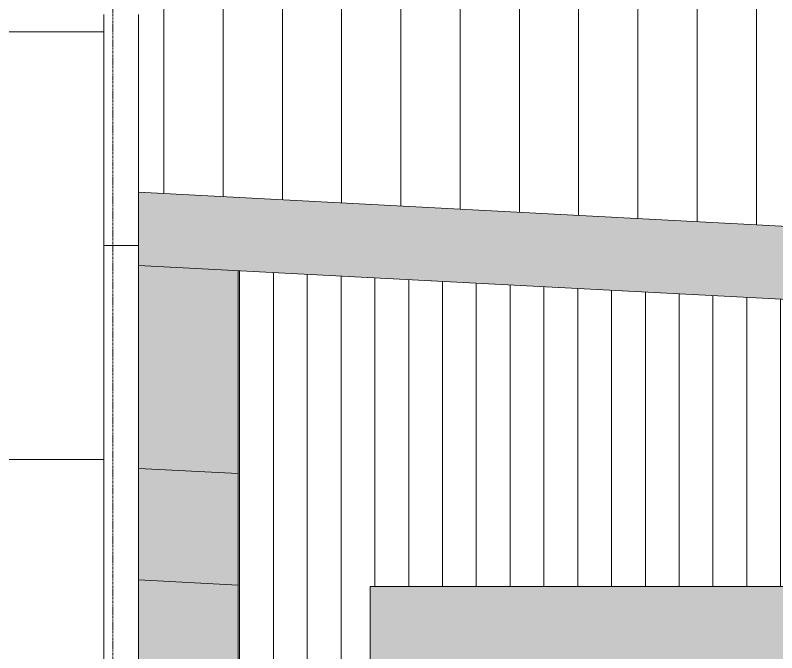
# Model space of a CAD drawing. Header units: millimetres. Extents: x -4612930 to -4329258, y -1064 to 30311.
# Drawn here: x -4538854 to -4534574, y 8917 to 12497 of the extents above; entities that cross this region are included whole.
import ezdxf

# ---------------------------------------------------------------- set-up
doc = ezdxf.new("R2010")
doc.units = ezdxf.units.MM
doc.linetypes.add('Grid Line', pattern=[21, 12, -3, 3, -3])
for name, color, linetype, lineweight in [('A-GENM', 13, 'Continuous', 5), ('A-ROOF', 132, 'Continuous', 5), ('A-WALL', 113, 'Continuous', 5), ('A-WALL-PATT', 111, 'Continuous', 5), ('S-GRID', 1, 'Continuous', 5)]:
    doc.layers.add(name, color=color, linetype=linetype, lineweight=lineweight)
pattern_1 = [(90, (-4536559.6, 7600), (-6000, 4e-13), [1200, -1200]), (90, (-4535359.6, 7600), (-6000, 4e-13), [1200, -1200]), (90, (-4534159.6, 7600), (-6000, 4e-13), [1200, -1200]), (90, (-4535359.6, 8800), (-6000, 4e-13), [1200, -1200]), (90, (-4534159.6, 8800), (-6000, 4e-13), [1200, -1200]), (180, (-4535359.6, 8800), (-3e-13, -2400), [1200, -4800]), (180, (-4534159.6, 10000), (-3e-13, -2400), [1200, -4800]), (90, (-4534159.6, 7600), (-6000, 4e-13), [1200, -1200]), (90, (-4532959.6, 7600), (-6000, 4e-13), [1200, -1200]), (90, (-4532359.6, 7600), (-6000, 4e-13), [1200, -1200]), (90, (-4532959.6, 8800), (-6000, 4e-13), [1200, -1200]), (90, (-4532359.6, 8800), (-6000, 4e-13), [1200, -1200]), (180, (-4532959.6, 8800), (-3e-13, -2400), [1200, -4800]), (180, (-4532359.6, 10000), (-3e-13, -2400), [600, -5400]), (90, (-4537159.6, 7600), (-6000, 4e-13), [1200, -1200]), (90, (-4536559.6, 7600), (-6000, 4e-13), [1200, -1200]), (90, (-4537159.6, 8800), (-6000, 4e-13), [1200, -1200]), (90, (-4536559.6, 8800), (-6000, 4e-13), [1200, -1200]), (180, (-4537159.6, 8800), (-3e-13, -2400), [1200, -4800]), (180, (-4536559.6, 10000), (-3e-13, -2400), [600, -5400]), (90, (-4536559.6, 7600), (-6000, 4e-13), [1200, -1200]), (90, (-4538359.6, 7600), (-6000, 4e-13), [1200, -1200])]

# ---------------------------------------------------------------- blocks, each defined once
blk = doc.blocks.new('Generic Models 2 - Generic Models 2-983313-SOUTH WEST')
at = {"layer": 'A-GENM'}
blk.add_hatch(color=256, dxfattribs=at).paths.add_polyline_path([(-4536858.5, 5200), (-4536314.4, 5200), (-4536314.4, 8800), (-4530858.5, 8800), (-4530858.5, 9288.6), (-4536858.5, 9288.6), (-4536858.5, 5427.3)])
for p, q in [((-4536858.5, 9288.6), (-4530858.5, 9288.6)), ((-4536858.5, 5200), (-4536858.5, 9288.6))]:
    blk.add_line(p, q, dxfattribs=at)
blk = doc.blocks.new('Mechanical - Condensers - Mechanical - Condensers-1249279-SOUTH WEST')
at = {"layer": 'A-GENM'}
for points in [[(-4537601.2, 11024.8), (-4537601.2, 11057.8), (-4538160.6, 11087.1), (-4538160.6, 11054.1), (-4537674.8, 11028.6)], [(-4537601.2, 10023.4), (-4537601.2, 11024.8), (-4538160.6, 11054.1), (-4538160.6, 10052.7), (-4537674.8, 10027.3)], [(-4537601.2, 9923.3), (-4537601.2, 10023.4), (-4538160.6, 10052.7), (-4538160.6, 9952.6), (-4537674.8, 9927.1)], [(-4537601.2, 9397.2), (-4537601.2, 9923.3), (-4538160.6, 9952.6), (-4538160.6, 9426.5), (-4537674.8, 9401.1)], [(-4537601.2, 9297.1), (-4537601.2, 9397.2), (-4538160.6, 9426.5), (-4538160.6, 9326.4), (-4537674.8, 9300.9)]]:
    blk.add_hatch(color=256, dxfattribs=at).paths.add_polyline_path(points)
for p, q in [((-4538160.6, 9952.6), (-4537601.2, 9923.3)), ((-4538160.6, 9326.4), (-4537601.2, 9297.1))]:
    blk.add_line(p, q, dxfattribs=at)

msp = doc.modelspace()

# ---------------------------------------------------------------- hatches: boundary and pattern name
at = {"layer": 'A-ROOF'}
for points in [[(-4531175.1, 10726.2), (-4531176.5, 11136.8), (-4538160.6, 11502.9), (-4538160.6, 11092.3), (-4531230.8, 10729.1)], [(-4537601.2, 11057.8), (-4537601.2, 11062.8), (-4538160.6, 11092.1), (-4538160.6, 11087.1), (-4537674.8, 11061.6)]]:
    msp.add_hatch(color=256, dxfattribs=at).paths.add_polyline_path(points)
at = {"layer": 'A-WALL'}
msp.add_hatch(color=256, dxfattribs=at).paths.add_polyline_path([(-4538160.6, 7900.3), (-4537601.2, 7900.3), (-4537601.2, 9297.1), (-4538160.6, 9326.4), (-4538160.6, 7991)])
at = {"layer": 'A-WALL-PATT'}
h = msp.add_hatch(dxfattribs=at)
h.set_pattern_fill('FP_2', color=256, style=0, pattern_type=2)
h.set_pattern_definition(pattern_1)
h.paths.add_polyline_path([(-4575658.6, 7600), (-4538558.6, 7600), (-4538558.6, 15543), (-4558304.6, 17270.6), (-4575658.6, 15752.3), (-4575658.6, 7706.2)])
h = msp.add_hatch(dxfattribs=at)
h.set_pattern_fill('FP_5', color=256, style=0, pattern_type=2)
h.set_pattern_definition([(90, (-4529027.68, 7600), (-333, 2e-14), [])])
h.paths.add_polyline_path([(-4531425.8, 11149.9), (-4535908.2, 15456.5), (-4536026.6, 15458.5), (-4536026.6, 15487.5), (-4536034.3, 15488.2), (-4536057.4, 15224.2), (-4538164.3, 15408.6), (-4538164.3, 12501.6), (-4538160.6, 12501.6), (-4538160.6, 11502.9), (-4531460.9, 11151.7)])
h.paths.add_polyline_path([(-4535943.6, 15458.5), (-4535910.3, 15458.5), (-4535932, 15479.3), (-4536024.6, 15487.4), (-4536024.6, 15458.5), (-4536017.6, 15458.5)])
h = msp.add_hatch(dxfattribs=at)
h.set_pattern_fill('FP_2', color=256, style=0, pattern_type=2)
h.set_pattern_definition(pattern_1)
h.paths.add_polyline_path([(-4538558.6, 7600), (-4538160.6, 7600), (-4538160.6, 7706.2), (-4538160.6, 12501.6), (-4538386.8, 12501.2), (-4538558.6, 12501.2), (-4538558.6, 7706.2)])
h = msp.add_hatch(dxfattribs=at)
h.set_pattern_fill('FP_154', color=256, style=0, pattern_type=2)
h.set_pattern_definition([(90, (-4533412.67, 7600), (-190, 1e-14), [])])
h.paths.add_polyline_path([(-4537214.5, 7600), (-4536858.5, 7600), (-4536858.5, 9288.6), (-4533352.8, 9288.6), (-4533352.8, 10786.4), (-4533400.8, 10788.9), (-4533399.2, 10818.8), (-4533352.8, 10816.4), (-4533352.8, 10840.3), (-4537601.2, 11062.8), (-4537601.2, 7600)])

# ---------------------------------------------------------------- linework, layer by layer
at = {"layer": 'A-ROOF'}
for p, q in [((-4531175.8, 11136.8), (-4538160.6, 11502.9)), ((-4538160.6, 11092.3), (-4531175.1, 10726.2))]:
    msp.add_line(p, q, dxfattribs=at)
at = {"layer": 'A-WALL'}
for p, q in [((-4538160.6, 12501.6), (-4538160.6, 7600)), ((-4538160.6, 11092.1), (-4535297.8, 10942.2)), ((-4537601.2, 11062.8), (-4537601.2, 7600))]:
    msp.add_line(p, q, dxfattribs=at)
at = {"layer": 'S-GRID', "linetype": 'Grid Line'}
msp.add_line((-4538304.6, -610), (-4538304.6, 25305.1), dxfattribs=at)

# ---------------------------------------------------------------- block references
at = {"layer": 'A-GENM'}
for name in ['Mechanical - Condensers - Mechanical - Condensers-1249279-SOUTH WEST', 'Generic Models 2 - Generic Models 2-983313-SOUTH WEST']:
    msp.add_blockref(name, (0, 0), dxfattribs=at)

doc.saveas('drawing.dxf')
